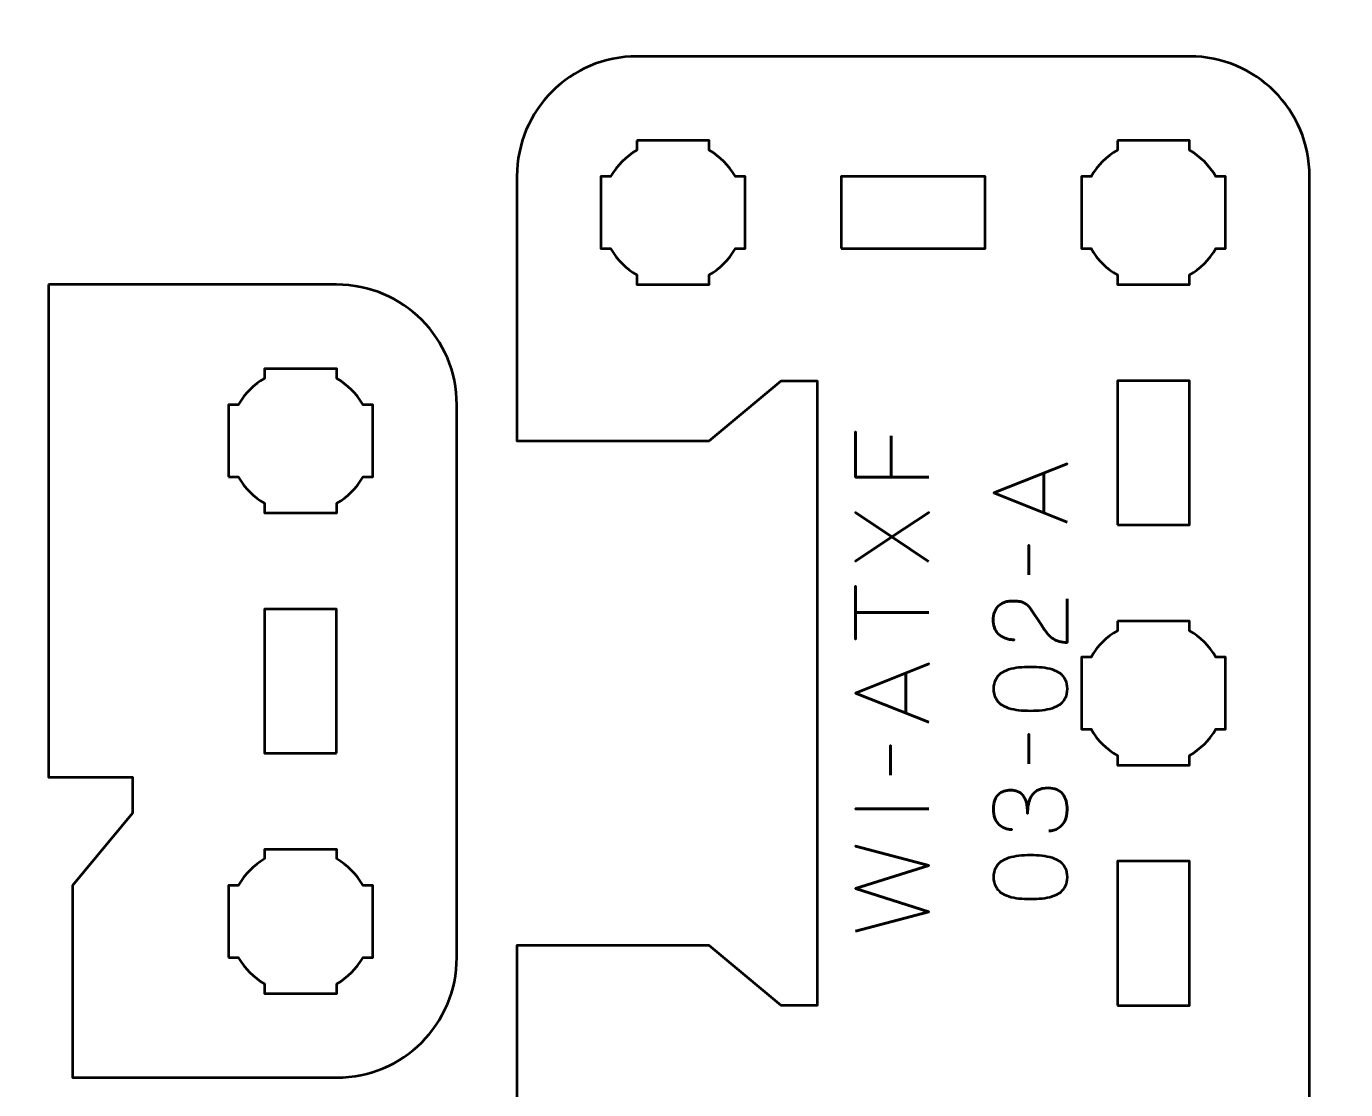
# Model space of a CAD drawing. Header units: centimetres. Extents: x -21 to 0, y -29.7 to 0.
# Drawn here: x -17.32 to -11.82, y -27.27 to -22.85 of the extents above; entities that cross this region are included whole.
import ezdxf

# ---------------------------------------------------------------- set-up
doc = ezdxf.new("R2010")
doc.units = ezdxf.units.CM
doc.header["$MEASUREMENT"] = 0
doc.layers.add('Layer 1', color=7, linetype='Continuous')

msp = doc.modelspace()

# ---------------------------------------------------------------- linework, layer by layer
at = {"layer": 'Layer 1', "color": 22, "lineweight": 53}
msp.add_open_spline([(-21, -29.19991), (-21, -29.19991), (-21, -0.49996), (-21, -0.49996), (-21, -0.49996), (-21, -0.22299), (-20.77691, 0), (-20.49991, 0), (-20.49991, 0), (-20.49991, 0), (-0.5001, 0), (-0.5001, 0), (-0.5001, 0), (-0.22296, 0), (0, -0.22299), (0, -0.49996), (0, -0.49996), (0, -0.49996), (0, -29.19991), (0, -29.19991), (0, -29.19991), (0, -29.47691), (-0.22296, -29.7), (-0.5001, -29.7), (-0.5001, -29.7), (-0.5001, -29.7), (-20.49991, -29.7), (-20.49991, -29.7), (-20.49991, -29.7), (-20.77691, -29.7), (-21, -29.47691), (-21, -29.19991)], degree=3, knots=[0, 0, 0, 0, 0.125, 0.125, 0.125, 0.125, 0.25, 0.25, 0.25, 0.25, 0.375, 0.375, 0.375, 0.375, 0.5, 0.5, 0.5, 0.5, 0.625, 0.625, 0.625, 0.625, 0.75, 0.75, 0.75, 0.75, 0.875, 0.875, 0.875, 0.875, 1, 1, 1, 1], dxfattribs=at)
at = {"layer": 'Layer 1', "color": 114, "lineweight": 53}
for points, knots in [([(-15.27479, -27.77487), (-15.27479, -27.77487), (-15.2748, -26.67493), (-15.2748, -26.67493), (-15.2748, -26.67493), (-15.2748, -26.67493), (-14.4748, -26.67494), (-14.4748, -26.67494), (-14.4748, -26.67494), (-14.4748, -26.67494), (-14.17479, -26.92494), (-14.17479, -26.92494), (-14.17479, -26.92494), (-14.17479, -26.92494), (-14.02479, -26.92494), (-14.02479, -26.92494), (-14.02479, -26.92494), (-14.02479, -26.92494), (-14.02479, -26.67493), (-14.02479, -26.67493), (-14.02479, -26.67493), (-14.02479, -26.67493), (-14.02479, -24.57494), (-14.02479, -24.57494), (-14.02479, -24.57494), (-14.02479, -24.57494), (-14.02479, -24.32494), (-14.02479, -24.32494), (-14.02479, -24.32494), (-14.02479, -24.32494), (-14.17479, -24.32494), (-14.17479, -24.32494), (-14.17479, -24.32494), (-14.17479, -24.32494), (-14.47479, -24.57494), (-14.47479, -24.57494), (-14.47479, -24.57494), (-14.47479, -24.57494), (-15.27479, -24.57494), (-15.27479, -24.57494), (-15.27479, -24.57494), (-15.27479, -24.57494), (-15.27479, -23.47501), (-15.27479, -23.47501), (-15.27479, -23.47501), (-15.27479, -23.19788), (-15.05169, -22.97492), (-14.77469, -22.97492), (-14.77469, -22.97492), (-14.77469, -22.97492), (-12.47477, -22.97492), (-12.47477, -22.97492), (-12.47477, -22.97492), (-12.19776, -22.97492), (-11.97481, -23.19788), (-11.97481, -23.47501), (-11.97481, -23.47501), (-11.97481, -23.47501), (-11.97481, -27.77487), (-11.97481, -27.77487), (-11.97481, -27.77487), (-11.97481, -28.05187), (-12.19776, -28.27496), (-12.47477, -28.27496), (-12.47477, -28.27496), (-12.47477, -28.27496), (-14.77469, -28.27496), (-14.77469, -28.27496), (-14.77469, -28.27496), (-15.05169, -28.27496), (-15.27479, -28.05187), (-15.27479, -27.77487)], [0, 0, 0, 0, 0.0555556, 0.0555556, 0.0555556, 0.0555556, 0.1111111, 0.1111111, 0.1111111, 0.1111111, 0.1666667, 0.1666667, 0.1666667, 0.1666667, 0.2222222, 0.2222222, 0.2222222, 0.2222222, 0.2777778, 0.2777778, 0.2777778, 0.2777778, 0.3333333, 0.3333333, 0.3333333, 0.3333333, 0.3888889, 0.3888889, 0.3888889, 0.3888889, 0.4444444, 0.4444444, 0.4444444, 0.4444444, 0.5, 0.5, 0.5, 0.5, 0.5555556, 0.5555556, 0.5555556, 0.5555556, 0.6111111, 0.6111111, 0.6111111, 0.6111111, 0.6666667, 0.6666667, 0.6666667, 0.6666667, 0.7222222, 0.7222222, 0.7222222, 0.7222222, 0.7777778, 0.7777778, 0.7777778, 0.7777778, 0.8333333, 0.8333333, 0.8333333, 0.8333333, 0.8888889, 0.8888889, 0.8888889, 0.8888889, 0.9444444, 0.9444444, 0.9444444, 0.9444444, 1, 1, 1, 1]), ([(-17.22507, -23.92503), (-17.22507, -23.92503), (-16.02514, -23.92502), (-16.02514, -23.92502), (-16.02514, -23.92502), (-15.74814, -23.92502), (-15.52505, -24.14797), (-15.52505, -24.42498), (-15.52505, -24.42498), (-15.52505, -24.42498), (-15.52505, -26.7249), (-15.52505, -26.7249), (-15.52505, -26.7249), (-15.52505, -27.0019), (-15.74814, -27.225), (-16.02514, -27.225), (-16.02514, -27.225), (-16.02514, -27.225), (-17.12508, -27.22501), (-17.12508, -27.22501), (-17.12508, -27.22501), (-17.12508, -27.22501), (-17.12506, -26.42501), (-17.12506, -26.42501), (-17.12506, -26.42501), (-17.12506, -26.42501), (-16.87506, -26.125), (-16.87506, -26.125), (-16.87506, -26.125), (-16.87506, -26.125), (-16.87506, -25.975), (-16.87506, -25.975), (-16.87506, -25.975), (-16.87506, -25.975), (-17.12508, -25.975), (-17.12508, -25.975), (-17.12508, -25.975), (-17.12508, -25.975), (-17.22507, -25.975), (-17.22507, -25.975), (-17.22507, -25.975), (-17.22507, -25.975), (-17.22507, -23.92503), (-17.22507, -23.92503)], [0, 0, 0, 0, 0.0909091, 0.0909091, 0.0909091, 0.0909091, 0.1818182, 0.1818182, 0.1818182, 0.1818182, 0.2727273, 0.2727273, 0.2727273, 0.2727273, 0.3636364, 0.3636364, 0.3636364, 0.3636364, 0.4545455, 0.4545455, 0.4545455, 0.4545455, 0.5454545, 0.5454545, 0.5454545, 0.5454545, 0.6363636, 0.6363636, 0.6363636, 0.6363636, 0.7272727, 0.7272727, 0.7272727, 0.7272727, 0.8181818, 0.8181818, 0.8181818, 0.8181818, 0.9090909, 0.9090909, 0.9090909, 0.9090909, 1, 1, 1, 1])]:
    msp.add_open_spline(points, degree=3, knots=knots, dxfattribs=at)
at = {"layer": 'Layer 1', "lineweight": 53}
for points, knots in [([(-14.77489, -23.32502), (-14.77489, -23.32502), (-14.63032, -23.32502), (-14.63032, -23.32502), (-14.63032, -23.32502), (-14.63032, -23.32502), (-14.6249, -23.32495), (-14.6249, -23.32495), (-14.6249, -23.32495), (-14.6249, -23.32495), (-14.61947, -23.32502), (-14.61947, -23.32502), (-14.61947, -23.32502), (-14.61947, -23.32502), (-14.47489, -23.32502), (-14.47489, -23.32502), (-14.47489, -23.32502), (-14.47489, -23.32502), (-14.47489, -23.36508), (-14.47489, -23.36508), (-14.47489, -23.36508), (-14.42932, -23.39143), (-14.39134, -23.42944), (-14.365, -23.47501), (-14.365, -23.47501), (-14.365, -23.47501), (-14.32489, -23.47501), (-14.32489, -23.47501), (-14.32489, -23.47501), (-14.32489, -23.47501), (-14.32489, -23.77501), (-14.32489, -23.77501), (-14.32489, -23.77501), (-14.32489, -23.77501), (-14.36509, -23.77501), (-14.36509, -23.77501), (-14.36509, -23.77501), (-14.39143, -23.82051), (-14.42937, -23.85847), (-14.47489, -23.8848), (-14.47489, -23.8848), (-14.47489, -23.8848), (-14.47489, -23.92501), (-14.47489, -23.92501), (-14.47489, -23.92501), (-14.47489, -23.92501), (-14.77489, -23.92501), (-14.77489, -23.92501), (-14.77489, -23.92501), (-14.77489, -23.92501), (-14.77489, -23.88478), (-14.77489, -23.88478), (-14.77489, -23.88478), (-14.8204, -23.85845), (-14.85834, -23.8205), (-14.88469, -23.77501), (-14.88469, -23.77501), (-14.88469, -23.77501), (-14.92488, -23.77501), (-14.92488, -23.77501), (-14.92488, -23.77501), (-14.92488, -23.77501), (-14.92488, -23.62754), (-14.92488, -23.62754), (-14.92488, -23.62754), (-14.92488, -23.62754), (-14.9249, -23.62494), (-14.9249, -23.62494), (-14.9249, -23.62494), (-14.9249, -23.62494), (-14.92488, -23.62234), (-14.92488, -23.62234), (-14.92488, -23.62234), (-14.92488, -23.62234), (-14.92488, -23.47501), (-14.92488, -23.47501), (-14.92488, -23.47501), (-14.92488, -23.47501), (-14.88478, -23.47501), (-14.88478, -23.47501), (-14.88478, -23.47501), (-14.85844, -23.42945), (-14.82045, -23.39145), (-14.77489, -23.3651), (-14.77489, -23.3651), (-14.77489, -23.3651), (-14.77489, -23.32502), (-14.77489, -23.32502)], [0, 0, 0, 0, 0.0454545, 0.0454545, 0.0454545, 0.0454545, 0.0909091, 0.0909091, 0.0909091, 0.0909091, 0.1363636, 0.1363636, 0.1363636, 0.1363636, 0.1818182, 0.1818182, 0.1818182, 0.1818182, 0.2272727, 0.2272727, 0.2272727, 0.2272727, 0.2727273, 0.2727273, 0.2727273, 0.2727273, 0.3181818, 0.3181818, 0.3181818, 0.3181818, 0.3636364, 0.3636364, 0.3636364, 0.3636364, 0.4090909, 0.4090909, 0.4090909, 0.4090909, 0.4545455, 0.4545455, 0.4545455, 0.4545455, 0.5, 0.5, 0.5, 0.5, 0.5454545, 0.5454545, 0.5454545, 0.5454545, 0.5909091, 0.5909091, 0.5909091, 0.5909091, 0.6363636, 0.6363636, 0.6363636, 0.6363636, 0.6818182, 0.6818182, 0.6818182, 0.6818182, 0.7272727, 0.7272727, 0.7272727, 0.7272727, 0.7727273, 0.7727273, 0.7727273, 0.7727273, 0.8181818, 0.8181818, 0.8181818, 0.8181818, 0.8636364, 0.8636364, 0.8636364, 0.8636364, 0.9090909, 0.9090909, 0.9090909, 0.9090909, 0.9545455, 0.9545455, 0.9545455, 0.9545455, 1, 1, 1, 1]), ([(-12.77489, -23.32502), (-12.77489, -23.32502), (-12.63032, -23.32502), (-12.63032, -23.32502), (-12.63032, -23.32502), (-12.63032, -23.32502), (-12.6249, -23.32495), (-12.6249, -23.32495), (-12.6249, -23.32495), (-12.6249, -23.32495), (-12.61947, -23.32502), (-12.61947, -23.32502), (-12.61947, -23.32502), (-12.61947, -23.32502), (-12.47489, -23.32502), (-12.47489, -23.32502), (-12.47489, -23.32502), (-12.47489, -23.32502), (-12.47489, -23.36508), (-12.47489, -23.36508), (-12.47489, -23.36508), (-12.42932, -23.39143), (-12.39134, -23.42944), (-12.365, -23.47501), (-12.365, -23.47501), (-12.365, -23.47501), (-12.32489, -23.47501), (-12.32489, -23.47501), (-12.32489, -23.47501), (-12.32489, -23.47501), (-12.32489, -23.77501), (-12.32489, -23.77501), (-12.32489, -23.77501), (-12.32489, -23.77501), (-12.36509, -23.77501), (-12.36509, -23.77501), (-12.36509, -23.77501), (-12.39143, -23.82051), (-12.42937, -23.85847), (-12.47489, -23.8848), (-12.47489, -23.8848), (-12.47489, -23.8848), (-12.47489, -23.92501), (-12.47489, -23.92501), (-12.47489, -23.92501), (-12.47489, -23.92501), (-12.77489, -23.92501), (-12.77489, -23.92501), (-12.77489, -23.92501), (-12.77489, -23.92501), (-12.77489, -23.88478), (-12.77489, -23.88478), (-12.77489, -23.88478), (-12.8204, -23.85845), (-12.85834, -23.8205), (-12.88469, -23.77501), (-12.88469, -23.77501), (-12.88469, -23.77501), (-12.92488, -23.77501), (-12.92488, -23.77501), (-12.92488, -23.77501), (-12.92488, -23.77501), (-12.92488, -23.62754), (-12.92488, -23.62754), (-12.92488, -23.62754), (-12.92488, -23.62754), (-12.9249, -23.62494), (-12.9249, -23.62494), (-12.9249, -23.62494), (-12.9249, -23.62494), (-12.92488, -23.62234), (-12.92488, -23.62234), (-12.92488, -23.62234), (-12.92488, -23.62234), (-12.92488, -23.47501), (-12.92488, -23.47501), (-12.92488, -23.47501), (-12.92488, -23.47501), (-12.88478, -23.47501), (-12.88478, -23.47501), (-12.88478, -23.47501), (-12.85844, -23.42945), (-12.82045, -23.39145), (-12.77489, -23.3651), (-12.77489, -23.3651), (-12.77489, -23.3651), (-12.77489, -23.32502), (-12.77489, -23.32502)], [0, 0, 0, 0, 0.0454545, 0.0454545, 0.0454545, 0.0454545, 0.0909091, 0.0909091, 0.0909091, 0.0909091, 0.1363636, 0.1363636, 0.1363636, 0.1363636, 0.1818182, 0.1818182, 0.1818182, 0.1818182, 0.2272727, 0.2272727, 0.2272727, 0.2272727, 0.2727273, 0.2727273, 0.2727273, 0.2727273, 0.3181818, 0.3181818, 0.3181818, 0.3181818, 0.3636364, 0.3636364, 0.3636364, 0.3636364, 0.4090909, 0.4090909, 0.4090909, 0.4090909, 0.4545455, 0.4545455, 0.4545455, 0.4545455, 0.5, 0.5, 0.5, 0.5, 0.5454545, 0.5454545, 0.5454545, 0.5454545, 0.5909091, 0.5909091, 0.5909091, 0.5909091, 0.6363636, 0.6363636, 0.6363636, 0.6363636, 0.6818182, 0.6818182, 0.6818182, 0.6818182, 0.7272727, 0.7272727, 0.7272727, 0.7272727, 0.7727273, 0.7727273, 0.7727273, 0.7727273, 0.8181818, 0.8181818, 0.8181818, 0.8181818, 0.8636364, 0.8636364, 0.8636364, 0.8636364, 0.9090909, 0.9090909, 0.9090909, 0.9090909, 0.9545455, 0.9545455, 0.9545455, 0.9545455, 1, 1, 1, 1]), ([(-13.92474, -23.77501), (-13.92474, -23.77501), (-13.92474, -23.47501), (-13.92474, -23.47501), (-13.92474, -23.47501), (-13.92474, -23.47501), (-13.32475, -23.47501), (-13.32475, -23.47501), (-13.32475, -23.47501), (-13.32475, -23.47501), (-13.32475, -23.77501), (-13.32475, -23.77501), (-13.32475, -23.77501), (-13.32475, -23.77501), (-13.92474, -23.77501), (-13.92474, -23.77501)], [0, 0, 0, 0, 0.25, 0.25, 0.25, 0.25, 0.5, 0.5, 0.5, 0.5, 0.75, 0.75, 0.75, 0.75, 1, 1, 1, 1]), ([(-16.47499, -24.72503), (-16.47499, -24.72503), (-16.47499, -24.58046), (-16.47499, -24.58046), (-16.47499, -24.58046), (-16.47499, -24.58046), (-16.47506, -24.57504), (-16.47506, -24.57504), (-16.47506, -24.57504), (-16.47506, -24.57504), (-16.47499, -24.56961), (-16.47499, -24.56961), (-16.47499, -24.56961), (-16.47499, -24.56961), (-16.47499, -24.42503), (-16.47499, -24.42503), (-16.47499, -24.42503), (-16.47499, -24.42503), (-16.43493, -24.42503), (-16.43493, -24.42503), (-16.43493, -24.42503), (-16.40858, -24.37946), (-16.37057, -24.34148), (-16.325, -24.31514), (-16.325, -24.31514), (-16.325, -24.31514), (-16.325, -24.27503), (-16.325, -24.27503), (-16.325, -24.27503), (-16.325, -24.27503), (-16.025, -24.27503), (-16.025, -24.27503), (-16.025, -24.27503), (-16.025, -24.27503), (-16.025, -24.31523), (-16.025, -24.31523), (-16.025, -24.31523), (-15.9795, -24.34157), (-15.94154, -24.37951), (-15.91521, -24.42503), (-15.91521, -24.42503), (-15.91521, -24.42503), (-15.875, -24.42503), (-15.875, -24.42503), (-15.875, -24.42503), (-15.875, -24.42503), (-15.875, -24.72503), (-15.875, -24.72503), (-15.875, -24.72503), (-15.875, -24.72503), (-15.91523, -24.72503), (-15.91523, -24.72503), (-15.91523, -24.72503), (-15.94156, -24.77054), (-15.97951, -24.80848), (-16.025, -24.83483), (-16.025, -24.83483), (-16.025, -24.83483), (-16.025, -24.87502), (-16.025, -24.87502), (-16.025, -24.87502), (-16.025, -24.87502), (-16.17247, -24.87502), (-16.17247, -24.87502), (-16.17247, -24.87502), (-16.17247, -24.87502), (-16.17507, -24.87504), (-16.17507, -24.87504), (-16.17507, -24.87504), (-16.17507, -24.87504), (-16.17767, -24.87502), (-16.17767, -24.87502), (-16.17767, -24.87502), (-16.17767, -24.87502), (-16.325, -24.87502), (-16.325, -24.87502), (-16.325, -24.87502), (-16.325, -24.87502), (-16.325, -24.83492), (-16.325, -24.83492), (-16.325, -24.83492), (-16.37056, -24.80858), (-16.40856, -24.77059), (-16.43491, -24.72503), (-16.43491, -24.72503), (-16.43491, -24.72503), (-16.47499, -24.72503), (-16.47499, -24.72503)], [0, 0, 0, 0, 0.0454545, 0.0454545, 0.0454545, 0.0454545, 0.0909091, 0.0909091, 0.0909091, 0.0909091, 0.1363636, 0.1363636, 0.1363636, 0.1363636, 0.1818182, 0.1818182, 0.1818182, 0.1818182, 0.2272727, 0.2272727, 0.2272727, 0.2272727, 0.2727273, 0.2727273, 0.2727273, 0.2727273, 0.3181818, 0.3181818, 0.3181818, 0.3181818, 0.3636364, 0.3636364, 0.3636364, 0.3636364, 0.4090909, 0.4090909, 0.4090909, 0.4090909, 0.4545455, 0.4545455, 0.4545455, 0.4545455, 0.5, 0.5, 0.5, 0.5, 0.5454545, 0.5454545, 0.5454545, 0.5454545, 0.5909091, 0.5909091, 0.5909091, 0.5909091, 0.6363636, 0.6363636, 0.6363636, 0.6363636, 0.6818182, 0.6818182, 0.6818182, 0.6818182, 0.7272727, 0.7272727, 0.7272727, 0.7272727, 0.7727273, 0.7727273, 0.7727273, 0.7727273, 0.8181818, 0.8181818, 0.8181818, 0.8181818, 0.8636364, 0.8636364, 0.8636364, 0.8636364, 0.9090909, 0.9090909, 0.9090909, 0.9090909, 0.9545455, 0.9545455, 0.9545455, 0.9545455, 1, 1, 1, 1]), ([(-12.77477, -24.92496), (-12.77477, -24.92496), (-12.77477, -24.32496), (-12.77477, -24.32496), (-12.77477, -24.32496), (-12.77477, -24.32496), (-12.47477, -24.32496), (-12.47477, -24.32496), (-12.47477, -24.32496), (-12.47477, -24.32496), (-12.47477, -24.92496), (-12.47477, -24.92496), (-12.47477, -24.92496), (-12.47477, -24.92496), (-12.77477, -24.92496), (-12.77477, -24.92496)], [0, 0, 0, 0, 0.25, 0.25, 0.25, 0.25, 0.5, 0.5, 0.5, 0.5, 0.75, 0.75, 0.75, 0.75, 1, 1, 1, 1]), ([(-16.02514, -25.87495), (-16.02514, -25.87495), (-16.32515, -25.87495), (-16.32515, -25.87495), (-16.32515, -25.87495), (-16.32515, -25.87495), (-16.32515, -25.27496), (-16.32515, -25.27496), (-16.32515, -25.27496), (-16.32515, -25.27496), (-16.02514, -25.27496), (-16.02514, -25.27496), (-16.02514, -25.27496), (-16.02514, -25.27496), (-16.02514, -25.87495), (-16.02514, -25.87495)], [0, 0, 0, 0, 0.25, 0.25, 0.25, 0.25, 0.5, 0.5, 0.5, 0.5, 0.75, 0.75, 0.75, 0.75, 1, 1, 1, 1]), ([(-12.77489, -25.32502), (-12.77489, -25.32502), (-12.63032, -25.32502), (-12.63032, -25.32502), (-12.63032, -25.32502), (-12.63032, -25.32502), (-12.6249, -25.32495), (-12.6249, -25.32495), (-12.6249, -25.32495), (-12.6249, -25.32495), (-12.61947, -25.32502), (-12.61947, -25.32502), (-12.61947, -25.32502), (-12.61947, -25.32502), (-12.47489, -25.32502), (-12.47489, -25.32502), (-12.47489, -25.32502), (-12.47489, -25.32502), (-12.47489, -25.36508), (-12.47489, -25.36508), (-12.47489, -25.36508), (-12.42932, -25.39143), (-12.39134, -25.42944), (-12.365, -25.47501), (-12.365, -25.47501), (-12.365, -25.47501), (-12.32489, -25.47501), (-12.32489, -25.47501), (-12.32489, -25.47501), (-12.32489, -25.47501), (-12.32489, -25.77501), (-12.32489, -25.77501), (-12.32489, -25.77501), (-12.32489, -25.77501), (-12.36509, -25.77501), (-12.36509, -25.77501), (-12.36509, -25.77501), (-12.39143, -25.82051), (-12.42937, -25.85847), (-12.47489, -25.8848), (-12.47489, -25.8848), (-12.47489, -25.8848), (-12.47489, -25.92501), (-12.47489, -25.92501), (-12.47489, -25.92501), (-12.47489, -25.92501), (-12.77489, -25.92501), (-12.77489, -25.92501), (-12.77489, -25.92501), (-12.77489, -25.92501), (-12.77489, -25.88478), (-12.77489, -25.88478), (-12.77489, -25.88478), (-12.8204, -25.85845), (-12.85834, -25.8205), (-12.88469, -25.77501), (-12.88469, -25.77501), (-12.88469, -25.77501), (-12.92488, -25.77501), (-12.92488, -25.77501), (-12.92488, -25.77501), (-12.92488, -25.77501), (-12.92488, -25.62754), (-12.92488, -25.62754), (-12.92488, -25.62754), (-12.92488, -25.62754), (-12.9249, -25.62494), (-12.9249, -25.62494), (-12.9249, -25.62494), (-12.9249, -25.62494), (-12.92488, -25.62234), (-12.92488, -25.62234), (-12.92488, -25.62234), (-12.92488, -25.62234), (-12.92488, -25.47501), (-12.92488, -25.47501), (-12.92488, -25.47501), (-12.92488, -25.47501), (-12.88478, -25.47501), (-12.88478, -25.47501), (-12.88478, -25.47501), (-12.85844, -25.42945), (-12.82045, -25.39145), (-12.77489, -25.3651), (-12.77489, -25.3651), (-12.77489, -25.3651), (-12.77489, -25.32502), (-12.77489, -25.32502)], [0, 0, 0, 0, 0.0454545, 0.0454545, 0.0454545, 0.0454545, 0.0909091, 0.0909091, 0.0909091, 0.0909091, 0.1363636, 0.1363636, 0.1363636, 0.1363636, 0.1818182, 0.1818182, 0.1818182, 0.1818182, 0.2272727, 0.2272727, 0.2272727, 0.2272727, 0.2727273, 0.2727273, 0.2727273, 0.2727273, 0.3181818, 0.3181818, 0.3181818, 0.3181818, 0.3636364, 0.3636364, 0.3636364, 0.3636364, 0.4090909, 0.4090909, 0.4090909, 0.4090909, 0.4545455, 0.4545455, 0.4545455, 0.4545455, 0.5, 0.5, 0.5, 0.5, 0.5454545, 0.5454545, 0.5454545, 0.5454545, 0.5909091, 0.5909091, 0.5909091, 0.5909091, 0.6363636, 0.6363636, 0.6363636, 0.6363636, 0.6818182, 0.6818182, 0.6818182, 0.6818182, 0.7272727, 0.7272727, 0.7272727, 0.7272727, 0.7727273, 0.7727273, 0.7727273, 0.7727273, 0.8181818, 0.8181818, 0.8181818, 0.8181818, 0.8636364, 0.8636364, 0.8636364, 0.8636364, 0.9090909, 0.9090909, 0.9090909, 0.9090909, 0.9545455, 0.9545455, 0.9545455, 0.9545455, 1, 1, 1, 1]), ([(-16.47499, -26.72503), (-16.47499, -26.72503), (-16.47499, -26.58046), (-16.47499, -26.58046), (-16.47499, -26.58046), (-16.47499, -26.58046), (-16.47506, -26.57504), (-16.47506, -26.57504), (-16.47506, -26.57504), (-16.47506, -26.57504), (-16.47499, -26.56961), (-16.47499, -26.56961), (-16.47499, -26.56961), (-16.47499, -26.56961), (-16.47499, -26.42503), (-16.47499, -26.42503), (-16.47499, -26.42503), (-16.47499, -26.42503), (-16.43493, -26.42503), (-16.43493, -26.42503), (-16.43493, -26.42503), (-16.40858, -26.37946), (-16.37057, -26.34148), (-16.325, -26.31514), (-16.325, -26.31514), (-16.325, -26.31514), (-16.325, -26.27503), (-16.325, -26.27503), (-16.325, -26.27503), (-16.325, -26.27503), (-16.025, -26.27503), (-16.025, -26.27503), (-16.025, -26.27503), (-16.025, -26.27503), (-16.025, -26.31523), (-16.025, -26.31523), (-16.025, -26.31523), (-15.9795, -26.34157), (-15.94154, -26.37951), (-15.91521, -26.42503), (-15.91521, -26.42503), (-15.91521, -26.42503), (-15.875, -26.42503), (-15.875, -26.42503), (-15.875, -26.42503), (-15.875, -26.42503), (-15.875, -26.72503), (-15.875, -26.72503), (-15.875, -26.72503), (-15.875, -26.72503), (-15.91523, -26.72503), (-15.91523, -26.72503), (-15.91523, -26.72503), (-15.94156, -26.77054), (-15.97951, -26.80848), (-16.025, -26.83483), (-16.025, -26.83483), (-16.025, -26.83483), (-16.025, -26.87502), (-16.025, -26.87502), (-16.025, -26.87502), (-16.025, -26.87502), (-16.17247, -26.87502), (-16.17247, -26.87502), (-16.17247, -26.87502), (-16.17247, -26.87502), (-16.17507, -26.87504), (-16.17507, -26.87504), (-16.17507, -26.87504), (-16.17507, -26.87504), (-16.17767, -26.87502), (-16.17767, -26.87502), (-16.17767, -26.87502), (-16.17767, -26.87502), (-16.325, -26.87502), (-16.325, -26.87502), (-16.325, -26.87502), (-16.325, -26.87502), (-16.325, -26.83492), (-16.325, -26.83492), (-16.325, -26.83492), (-16.37056, -26.80858), (-16.40856, -26.77059), (-16.43491, -26.72503), (-16.43491, -26.72503), (-16.43491, -26.72503), (-16.47499, -26.72503), (-16.47499, -26.72503)], [0, 0, 0, 0, 0.0454545, 0.0454545, 0.0454545, 0.0454545, 0.0909091, 0.0909091, 0.0909091, 0.0909091, 0.1363636, 0.1363636, 0.1363636, 0.1363636, 0.1818182, 0.1818182, 0.1818182, 0.1818182, 0.2272727, 0.2272727, 0.2272727, 0.2272727, 0.2727273, 0.2727273, 0.2727273, 0.2727273, 0.3181818, 0.3181818, 0.3181818, 0.3181818, 0.3636364, 0.3636364, 0.3636364, 0.3636364, 0.4090909, 0.4090909, 0.4090909, 0.4090909, 0.4545455, 0.4545455, 0.4545455, 0.4545455, 0.5, 0.5, 0.5, 0.5, 0.5454545, 0.5454545, 0.5454545, 0.5454545, 0.5909091, 0.5909091, 0.5909091, 0.5909091, 0.6363636, 0.6363636, 0.6363636, 0.6363636, 0.6818182, 0.6818182, 0.6818182, 0.6818182, 0.7272727, 0.7272727, 0.7272727, 0.7272727, 0.7727273, 0.7727273, 0.7727273, 0.7727273, 0.8181818, 0.8181818, 0.8181818, 0.8181818, 0.8636364, 0.8636364, 0.8636364, 0.8636364, 0.9090909, 0.9090909, 0.9090909, 0.9090909, 0.9545455, 0.9545455, 0.9545455, 0.9545455, 1, 1, 1, 1]), ([(-12.77477, -26.92492), (-12.77477, -26.92492), (-12.77477, -26.32492), (-12.77477, -26.32492), (-12.77477, -26.32492), (-12.77477, -26.32492), (-12.47477, -26.32492), (-12.47477, -26.32492), (-12.47477, -26.32492), (-12.47477, -26.32492), (-12.47477, -26.92492), (-12.47477, -26.92492), (-12.47477, -26.92492), (-12.47477, -26.92492), (-12.77477, -26.92492), (-12.77477, -26.92492)], [0, 0, 0, 0, 0.25, 0.25, 0.25, 0.25, 0.5, 0.5, 0.5, 0.5, 0.75, 0.75, 0.75, 0.75, 1, 1, 1, 1])]:
    msp.add_open_spline(points, degree=3, knots=knots, dxfattribs=at)
at = {"layer": 'Layer 1', "color": 30, "lineweight": 53}
for points, knots in [([(-13.55974, -24.7262), (-13.55974, -24.7262), (-13.86496, -24.7262), (-13.86496, -24.7262), (-13.86496, -24.7262), (-13.86496, -24.7262), (-13.86496, -24.53697), (-13.86496, -24.53697), (-13.86496, -24.53697), (-13.86496, -24.53697), (-13.86496, -24.7262), (-13.86496, -24.7262), (-13.86496, -24.7262), (-13.86496, -24.7262), (-13.55974, -24.7262), (-13.55974, -24.7262)], [0, 0, 0, 0, 0.25, 0.25, 0.25, 0.25, 0.5, 0.5, 0.5, 0.5, 0.75, 0.75, 0.75, 0.75, 1, 1, 1, 1]), ([(-13.7168, -24.55433), (-13.7168, -24.55433), (-13.7168, -24.7262), (-13.7168, -24.7262), (-13.7168, -24.7262), (-13.7168, -24.7262), (-13.7168, -24.55433), (-13.7168, -24.55433)], [0, 0, 0, 0, 0.5, 0.5, 0.5, 0.5, 1, 1, 1, 1]), ([(-12.98443, -24.91289), (-12.98443, -24.91289), (-13.28965, -24.79182), (-13.28965, -24.79182), (-13.28965, -24.79182), (-13.28965, -24.79182), (-12.98443, -24.67032), (-12.98443, -24.67032), (-12.98443, -24.67032), (-12.98443, -24.67032), (-13.28965, -24.79182), (-13.28965, -24.79182), (-13.28965, -24.79182), (-13.28965, -24.79182), (-12.98443, -24.91289), (-12.98443, -24.91289)], [0, 0, 0, 0, 0.25, 0.25, 0.25, 0.25, 0.5, 0.5, 0.5, 0.5, 0.75, 0.75, 0.75, 0.75, 1, 1, 1, 1]), ([(-13.08053, -24.87479), (-13.08053, -24.87479), (-13.08053, -24.70885), (-13.08053, -24.70885), (-13.08053, -24.70885), (-13.08053, -24.70885), (-13.08053, -24.87479), (-13.08053, -24.87479)], [0, 0, 0, 0, 0.5, 0.5, 0.5, 0.5, 1, 1, 1, 1]), ([(-13.56186, -25.07756), (-13.56186, -25.07756), (-13.71341, -24.97511), (-13.71341, -24.97511), (-13.71341, -24.97511), (-13.71341, -24.97511), (-13.86496, -25.07587), (-13.86496, -25.07587), (-13.86496, -25.07587), (-13.86496, -25.07587), (-13.71341, -24.97511), (-13.71341, -24.97511), (-13.71341, -24.97511), (-13.71341, -24.97511), (-13.86496, -24.87309), (-13.86496, -24.87309), (-13.86496, -24.87309), (-13.86496, -24.87309), (-13.71341, -24.97511), (-13.71341, -24.97511), (-13.71341, -24.97511), (-13.71341, -24.97511), (-13.55974, -24.87309), (-13.55974, -24.87309), (-13.55974, -24.87309), (-13.55974, -24.87309), (-13.71341, -24.97511), (-13.71341, -24.97511), (-13.71341, -24.97511), (-13.71341, -24.97511), (-13.56186, -25.07756), (-13.56186, -25.07756)], [0, 0, 0, 0, 0.125, 0.125, 0.125, 0.125, 0.25, 0.25, 0.25, 0.25, 0.375, 0.375, 0.375, 0.375, 0.5, 0.5, 0.5, 0.5, 0.625, 0.625, 0.625, 0.625, 0.75, 0.75, 0.75, 0.75, 0.875, 0.875, 0.875, 0.875, 1, 1, 1, 1]), ([(-13.14403, -25.13302), (-13.14403, -25.13302), (-13.14403, -25.00983), (-13.14403, -25.00983), (-13.14403, -25.00983), (-13.14403, -25.00983), (-13.14403, -25.13302), (-13.14403, -25.13302)], [0, 0, 0, 0, 0.5, 0.5, 0.5, 0.5, 1, 1, 1, 1]), ([(-13.55974, -25.29007), (-13.55974, -25.29007), (-13.86496, -25.29007), (-13.86496, -25.29007), (-13.86496, -25.29007), (-13.86496, -25.29007), (-13.86496, -25.39971), (-13.86496, -25.39971), (-13.86496, -25.39971), (-13.86496, -25.39971), (-13.86496, -25.17958), (-13.86496, -25.17958), (-13.86496, -25.17958), (-13.86496, -25.17958), (-13.86496, -25.29007), (-13.86496, -25.29007), (-13.86496, -25.29007), (-13.86496, -25.29007), (-13.55974, -25.29007), (-13.55974, -25.29007)], [0, 0, 0, 0, 0.2, 0.2, 0.2, 0.2, 0.4, 0.4, 0.4, 0.4, 0.6, 0.6, 0.6, 0.6, 0.8, 0.8, 0.8, 0.8, 1, 1, 1, 1]), ([(-12.98443, -25.23292), (-12.98443, -25.23292), (-12.98443, -25.41453), (-12.98443, -25.41453), (-12.98443, -25.41453), (-12.99671, -25.41418), (-13.00757, -25.41263), (-13.01689, -25.41001), (-13.01689, -25.41001), (-13.0262, -25.40733), (-13.03438, -25.40374), (-13.04144, -25.39929), (-13.04144, -25.39929), (-13.04849, -25.39477), (-13.05477, -25.38962), (-13.06028, -25.38377), (-13.06028, -25.38377), (-13.06585, -25.37791), (-13.07093, -25.37163), (-13.07573, -25.36486), (-13.07573, -25.36486), (-13.08046, -25.35809), (-13.08518, -25.3511), (-13.08984, -25.34383), (-13.08984, -25.34383), (-13.08984, -25.34383), (-13.1381, -25.27144), (-13.1381, -25.27144), (-13.1381, -25.27144), (-13.14332, -25.26404), (-13.14896, -25.25825), (-13.15517, -25.25416), (-13.15517, -25.25416), (-13.16131, -25.25), (-13.1678, -25.2471), (-13.17458, -25.24534), (-13.17458, -25.24534), (-13.18142, -25.24365), (-13.18833, -25.24259), (-13.19546, -25.24224), (-13.19546, -25.24224), (-13.20259, -25.24188), (-13.20971, -25.24174), (-13.21684, -25.24181), (-13.21684, -25.24181), (-13.22269, -25.24181), (-13.22897, -25.24259), (-13.23575, -25.24414), (-13.23575, -25.24414), (-13.24245, -25.24576), (-13.24915, -25.2483), (-13.25578, -25.2519), (-13.25578, -25.2519), (-13.26242, -25.2555), (-13.26848, -25.2603), (-13.27399, -25.26629), (-13.27399, -25.26629), (-13.27942, -25.27229), (-13.28379, -25.2797), (-13.28711, -25.28852), (-13.28711, -25.28852), (-13.29043, -25.29734), (-13.29212, -25.30771), (-13.29219, -25.3197), (-13.29219, -25.3197), (-13.29212, -25.33177), (-13.29043, -25.34242), (-13.28718, -25.3516), (-13.28718, -25.3516), (-13.28394, -25.36077), (-13.27942, -25.3686), (-13.27371, -25.37509), (-13.27371, -25.37509), (-13.26799, -25.38158), (-13.26136, -25.3868), (-13.25395, -25.39089), (-13.25395, -25.39089), (-13.24654, -25.39499), (-13.23864, -25.39795), (-13.23031, -25.39985), (-13.23031, -25.39985), (-13.22199, -25.40176), (-13.21352, -25.40268), (-13.20498, -25.40268), (-13.20498, -25.40268), (-13.21352, -25.40268), (-13.22199, -25.40176), (-13.23031, -25.39985), (-13.23031, -25.39985), (-13.23864, -25.39795), (-13.24654, -25.39499), (-13.25395, -25.39089), (-13.25395, -25.39089), (-13.26136, -25.3868), (-13.26799, -25.38158), (-13.27371, -25.37509), (-13.27371, -25.37509), (-13.27942, -25.3686), (-13.28394, -25.36077), (-13.28718, -25.3516), (-13.28718, -25.3516), (-13.29043, -25.34242), (-13.29212, -25.33177), (-13.29219, -25.3197), (-13.29219, -25.3197), (-13.29212, -25.30771), (-13.29043, -25.29734), (-13.28711, -25.28852), (-13.28711, -25.28852), (-13.28379, -25.2797), (-13.27942, -25.27229), (-13.27399, -25.26629), (-13.27399, -25.26629), (-13.26848, -25.2603), (-13.26242, -25.2555), (-13.25578, -25.2519), (-13.25578, -25.2519), (-13.24915, -25.2483), (-13.24245, -25.24576), (-13.23575, -25.24414), (-13.23575, -25.24414), (-13.22897, -25.24259), (-13.22269, -25.24181), (-13.21684, -25.24181), (-13.21684, -25.24181), (-13.20971, -25.24174), (-13.20259, -25.24188), (-13.19546, -25.24224), (-13.19546, -25.24224), (-13.18833, -25.24259), (-13.18142, -25.24365), (-13.17458, -25.24534), (-13.17458, -25.24534), (-13.1678, -25.2471), (-13.16131, -25.25), (-13.15517, -25.25416), (-13.15517, -25.25416), (-13.14896, -25.25825), (-13.14332, -25.26404), (-13.1381, -25.27144), (-13.1381, -25.27144), (-13.1381, -25.27144), (-13.08984, -25.34383), (-13.08984, -25.34383), (-13.08984, -25.34383), (-13.08518, -25.3511), (-13.08046, -25.35809), (-13.07573, -25.36486), (-13.07573, -25.36486), (-13.07093, -25.37163), (-13.06585, -25.37791), (-13.06028, -25.38377), (-13.06028, -25.38377), (-13.05477, -25.38962), (-13.04849, -25.39477), (-13.04144, -25.39929), (-13.04144, -25.39929), (-13.03438, -25.40374), (-13.0262, -25.40733), (-13.01689, -25.41001), (-13.01689, -25.41001), (-13.00757, -25.41263), (-12.99671, -25.41418), (-12.98443, -25.41453), (-12.98443, -25.41453), (-12.98443, -25.41453), (-12.98443, -25.23292), (-12.98443, -25.23292)], [0, 0, 0, 0, 0.0238095, 0.0238095, 0.0238095, 0.0238095, 0.047619, 0.047619, 0.047619, 0.047619, 0.0714286, 0.0714286, 0.0714286, 0.0714286, 0.0952381, 0.0952381, 0.0952381, 0.0952381, 0.1190476, 0.1190476, 0.1190476, 0.1190476, 0.1428571, 0.1428571, 0.1428571, 0.1428571, 0.1666667, 0.1666667, 0.1666667, 0.1666667, 0.1904762, 0.1904762, 0.1904762, 0.1904762, 0.2142857, 0.2142857, 0.2142857, 0.2142857, 0.2380952, 0.2380952, 0.2380952, 0.2380952, 0.2619048, 0.2619048, 0.2619048, 0.2619048, 0.2857143, 0.2857143, 0.2857143, 0.2857143, 0.3095238, 0.3095238, 0.3095238, 0.3095238, 0.3333333, 0.3333333, 0.3333333, 0.3333333, 0.3571429, 0.3571429, 0.3571429, 0.3571429, 0.3809524, 0.3809524, 0.3809524, 0.3809524, 0.4047619, 0.4047619, 0.4047619, 0.4047619, 0.4285714, 0.4285714, 0.4285714, 0.4285714, 0.452381, 0.452381, 0.452381, 0.452381, 0.4761905, 0.4761905, 0.4761905, 0.4761905, 0.5, 0.5, 0.5, 0.5, 0.5238095, 0.5238095, 0.5238095, 0.5238095, 0.547619, 0.547619, 0.547619, 0.547619, 0.5714286, 0.5714286, 0.5714286, 0.5714286, 0.5952381, 0.5952381, 0.5952381, 0.5952381, 0.6190476, 0.6190476, 0.6190476, 0.6190476, 0.6428571, 0.6428571, 0.6428571, 0.6428571, 0.6666667, 0.6666667, 0.6666667, 0.6666667, 0.6904762, 0.6904762, 0.6904762, 0.6904762, 0.7142857, 0.7142857, 0.7142857, 0.7142857, 0.7380952, 0.7380952, 0.7380952, 0.7380952, 0.7619048, 0.7619048, 0.7619048, 0.7619048, 0.7857143, 0.7857143, 0.7857143, 0.7857143, 0.8095238, 0.8095238, 0.8095238, 0.8095238, 0.8333333, 0.8333333, 0.8333333, 0.8333333, 0.8571429, 0.8571429, 0.8571429, 0.8571429, 0.8809524, 0.8809524, 0.8809524, 0.8809524, 0.9047619, 0.9047619, 0.9047619, 0.9047619, 0.9285714, 0.9285714, 0.9285714, 0.9285714, 0.952381, 0.952381, 0.952381, 0.952381, 0.9761905, 0.9761905, 0.9761905, 0.9761905, 1, 1, 1, 1]), ([(-13.55974, -25.74557), (-13.55974, -25.74557), (-13.86496, -25.6245), (-13.86496, -25.6245), (-13.86496, -25.6245), (-13.86496, -25.6245), (-13.55974, -25.503), (-13.55974, -25.503), (-13.55974, -25.503), (-13.55974, -25.503), (-13.86496, -25.6245), (-13.86496, -25.6245), (-13.86496, -25.6245), (-13.86496, -25.6245), (-13.55974, -25.74557), (-13.55974, -25.74557)], [0, 0, 0, 0, 0.25, 0.25, 0.25, 0.25, 0.5, 0.5, 0.5, 0.5, 0.75, 0.75, 0.75, 0.75, 1, 1, 1, 1]), ([(-12.98443, -25.60714), (-12.9845, -25.59233), (-12.98711, -25.57956), (-12.99219, -25.5689), (-12.99219, -25.5689), (-12.99727, -25.55832), (-13.00454, -25.5495), (-13.01378, -25.54245), (-13.01378, -25.54245), (-13.02309, -25.53546), (-13.0341, -25.52996), (-13.0468, -25.52587), (-13.0468, -25.52587), (-13.0595, -25.52184), (-13.0734, -25.51895), (-13.08864, -25.51733), (-13.08864, -25.51733), (-13.10388, -25.51563), (-13.1199, -25.51479), (-13.13683, -25.51486), (-13.13683, -25.51486), (-13.15369, -25.51479), (-13.16971, -25.51563), (-13.18488, -25.51733), (-13.18488, -25.51733), (-13.20005, -25.51895), (-13.21402, -25.52184), (-13.22672, -25.52587), (-13.22672, -25.52587), (-13.23935, -25.52996), (-13.25035, -25.53546), (-13.25974, -25.54245), (-13.25974, -25.54245), (-13.26905, -25.5495), (-13.27632, -25.55832), (-13.2814, -25.5689), (-13.2814, -25.5689), (-13.28655, -25.57956), (-13.28916, -25.59233), (-13.28923, -25.60714), (-13.28923, -25.60714), (-13.28916, -25.62196), (-13.28655, -25.63473), (-13.2814, -25.64539), (-13.2814, -25.64539), (-13.27632, -25.65597), (-13.26905, -25.66479), (-13.25974, -25.67184), (-13.25974, -25.67184), (-13.25035, -25.67883), (-13.23935, -25.68433), (-13.22672, -25.68842), (-13.22672, -25.68842), (-13.21402, -25.69245), (-13.20005, -25.69534), (-13.18488, -25.69696), (-13.18488, -25.69696), (-13.16971, -25.69865), (-13.15369, -25.6995), (-13.13683, -25.69943), (-13.13683, -25.69943), (-13.1199, -25.6995), (-13.10388, -25.69865), (-13.08864, -25.69696), (-13.08864, -25.69696), (-13.0734, -25.69534), (-13.0595, -25.69245), (-13.0468, -25.68842), (-13.0468, -25.68842), (-13.0341, -25.68433), (-13.02309, -25.67883), (-13.01378, -25.67184), (-13.01378, -25.67184), (-13.00454, -25.66479), (-12.99727, -25.65597), (-12.99219, -25.64539), (-12.99219, -25.64539), (-12.98711, -25.63473), (-12.9845, -25.62196), (-12.98443, -25.60714)], [0, 0, 0, 0, 0.05, 0.05, 0.05, 0.05, 0.1, 0.1, 0.1, 0.1, 0.15, 0.15, 0.15, 0.15, 0.2, 0.2, 0.2, 0.2, 0.25, 0.25, 0.25, 0.25, 0.3, 0.3, 0.3, 0.3, 0.35, 0.35, 0.35, 0.35, 0.4, 0.4, 0.4, 0.4, 0.45, 0.45, 0.45, 0.45, 0.5, 0.5, 0.5, 0.5, 0.55, 0.55, 0.55, 0.55, 0.6, 0.6, 0.6, 0.6, 0.65, 0.65, 0.65, 0.65, 0.7, 0.7, 0.7, 0.7, 0.75, 0.75, 0.75, 0.75, 0.8, 0.8, 0.8, 0.8, 0.85, 0.85, 0.85, 0.85, 0.9, 0.9, 0.9, 0.9, 0.95, 0.95, 0.95, 0.95, 1, 1, 1, 1]), ([(-12.98443, -25.60714), (-12.9845, -25.59233), (-12.98711, -25.57956), (-12.99219, -25.5689), (-12.99219, -25.5689), (-12.99727, -25.55832), (-13.00454, -25.5495), (-13.01378, -25.54245), (-13.01378, -25.54245), (-13.02309, -25.53546), (-13.0341, -25.52996), (-13.0468, -25.52587), (-13.0468, -25.52587), (-13.0595, -25.52184), (-13.0734, -25.51895), (-13.08864, -25.51733), (-13.08864, -25.51733), (-13.10388, -25.51563), (-13.1199, -25.51479), (-13.13683, -25.51486), (-13.13683, -25.51486), (-13.15369, -25.51479), (-13.16971, -25.51563), (-13.18488, -25.51733), (-13.18488, -25.51733), (-13.20005, -25.51895), (-13.21402, -25.52184), (-13.22672, -25.52587), (-13.22672, -25.52587), (-13.23935, -25.52996), (-13.25035, -25.53546), (-13.25974, -25.54245), (-13.25974, -25.54245), (-13.26905, -25.5495), (-13.27632, -25.55832), (-13.2814, -25.5689), (-13.2814, -25.5689), (-13.28655, -25.57956), (-13.28916, -25.59233), (-13.28923, -25.60714), (-13.28923, -25.60714), (-13.28916, -25.62196), (-13.28655, -25.63473), (-13.2814, -25.64539), (-13.2814, -25.64539), (-13.27632, -25.65597), (-13.26905, -25.66479), (-13.25974, -25.67184), (-13.25974, -25.67184), (-13.25035, -25.67883), (-13.23935, -25.68433), (-13.22672, -25.68842), (-13.22672, -25.68842), (-13.21402, -25.69245), (-13.20005, -25.69534), (-13.18488, -25.69696), (-13.18488, -25.69696), (-13.16971, -25.69865), (-13.15369, -25.6995), (-13.13683, -25.69943), (-13.13683, -25.69943), (-13.1199, -25.6995), (-13.10388, -25.69865), (-13.08864, -25.69696), (-13.08864, -25.69696), (-13.0734, -25.69534), (-13.0595, -25.69245), (-13.0468, -25.68842), (-13.0468, -25.68842), (-13.0341, -25.68433), (-13.02309, -25.67883), (-13.01378, -25.67184), (-13.01378, -25.67184), (-13.00454, -25.66479), (-12.99727, -25.65597), (-12.99219, -25.64539), (-12.99219, -25.64539), (-12.98711, -25.63473), (-12.9845, -25.62196), (-12.98443, -25.60714)], [0, 0, 0, 0, 0.05, 0.05, 0.05, 0.05, 0.1, 0.1, 0.1, 0.1, 0.15, 0.15, 0.15, 0.15, 0.2, 0.2, 0.2, 0.2, 0.25, 0.25, 0.25, 0.25, 0.3, 0.3, 0.3, 0.3, 0.35, 0.35, 0.35, 0.35, 0.4, 0.4, 0.4, 0.4, 0.45, 0.45, 0.45, 0.45, 0.5, 0.5, 0.5, 0.5, 0.55, 0.55, 0.55, 0.55, 0.6, 0.6, 0.6, 0.6, 0.65, 0.65, 0.65, 0.65, 0.7, 0.7, 0.7, 0.7, 0.75, 0.75, 0.75, 0.75, 0.8, 0.8, 0.8, 0.8, 0.85, 0.85, 0.85, 0.85, 0.9, 0.9, 0.9, 0.9, 0.95, 0.95, 0.95, 0.95, 1, 1, 1, 1]), ([(-13.65584, -25.70747), (-13.65584, -25.70747), (-13.65584, -25.54153), (-13.65584, -25.54153), (-13.65584, -25.54153), (-13.65584, -25.54153), (-13.65584, -25.70747), (-13.65584, -25.70747)], [0, 0, 0, 0, 0.5, 0.5, 0.5, 0.5, 1, 1, 1, 1]), ([(-13.14403, -25.91956), (-13.14403, -25.91956), (-13.14403, -25.79637), (-13.14403, -25.79637), (-13.14403, -25.79637), (-13.14403, -25.79637), (-13.14403, -25.91956), (-13.14403, -25.91956)], [0, 0, 0, 0, 0.5, 0.5, 0.5, 0.5, 1, 1, 1, 1]), ([(-13.71934, -25.9657), (-13.71934, -25.9657), (-13.71934, -25.84251), (-13.71934, -25.84251), (-13.71934, -25.84251), (-13.71934, -25.84251), (-13.71934, -25.9657), (-13.71934, -25.9657)], [0, 0, 0, 0, 0.5, 0.5, 0.5, 0.5, 1, 1, 1, 1]), ([(-13.06105, -26.19811), (-13.04581, -26.19804), (-13.03255, -26.19451), (-13.02105, -26.18753), (-13.02105, -26.18753), (-13.00962, -26.18054), (-13.00066, -26.17059), (-12.99424, -26.15761), (-12.99424, -26.15761), (-12.98782, -26.14463), (-12.98457, -26.12904), (-12.98443, -26.1109), (-12.98443, -26.1109), (-12.98443, -26.09729), (-12.98584, -26.08494), (-12.9888, -26.07372), (-12.9888, -26.07372), (-12.99177, -26.06257), (-12.99635, -26.05298), (-13.00263, -26.04486), (-13.00263, -26.04486), (-13.00891, -26.03675), (-13.01703, -26.03054), (-13.0269, -26.0261), (-13.0269, -26.0261), (-13.03685, -26.02172), (-13.04878, -26.01954), (-13.06275, -26.01947), (-13.06275, -26.01947), (-13.08137, -26.01939), (-13.09711, -26.0232), (-13.10988, -26.03075), (-13.10988, -26.03075), (-13.12265, -26.0383), (-13.13224, -26.05002), (-13.1388, -26.06575), (-13.1388, -26.06575), (-13.14537, -26.08148), (-13.14868, -26.10166), (-13.14868, -26.12614), (-13.14868, -26.12614), (-13.14861, -26.10787), (-13.1503, -26.09256), (-13.15376, -26.08007), (-13.15376, -26.08007), (-13.15722, -26.06765), (-13.16209, -26.05771), (-13.16844, -26.05023), (-13.16844, -26.05023), (-13.17472, -26.04275), (-13.1822, -26.03732), (-13.1908, -26.03407), (-13.1908, -26.03407), (-13.19934, -26.03075), (-13.20872, -26.02913), (-13.21895, -26.0292), (-13.21895, -26.0292), (-13.22919, -26.02913), (-13.23864, -26.03054), (-13.24739, -26.03336), (-13.24739, -26.03336), (-13.25614, -26.03612), (-13.26383, -26.04063), (-13.27039, -26.04677), (-13.27039, -26.04677), (-13.27695, -26.05291), (-13.2821, -26.06102), (-13.28577, -26.07097), (-13.28577, -26.07097), (-13.28944, -26.08099), (-13.29127, -26.0932), (-13.29134, -26.10752), (-13.29134, -26.10752), (-13.29127, -26.12177), (-13.28916, -26.13426), (-13.28506, -26.14484), (-13.28506, -26.14484), (-13.28097, -26.1555), (-13.2754, -26.16424), (-13.26827, -26.1713), (-13.26827, -26.1713), (-13.26115, -26.17828), (-13.25303, -26.18351), (-13.24386, -26.18696), (-13.24386, -26.18696), (-13.23469, -26.19049), (-13.22495, -26.19218), (-13.21472, -26.19218), (-13.21472, -26.19218), (-13.22495, -26.19218), (-13.23469, -26.19049), (-13.24386, -26.18696), (-13.24386, -26.18696), (-13.25303, -26.18351), (-13.26115, -26.17828), (-13.26827, -26.1713), (-13.26827, -26.1713), (-13.2754, -26.16424), (-13.28097, -26.1555), (-13.28506, -26.14484), (-13.28506, -26.14484), (-13.28916, -26.13426), (-13.29127, -26.12177), (-13.29134, -26.10752), (-13.29134, -26.10752), (-13.29127, -26.0932), (-13.28944, -26.08099), (-13.28577, -26.07097), (-13.28577, -26.07097), (-13.2821, -26.06102), (-13.27695, -26.05291), (-13.27039, -26.04677), (-13.27039, -26.04677), (-13.26383, -26.04063), (-13.25614, -26.03612), (-13.24739, -26.03336), (-13.24739, -26.03336), (-13.23864, -26.03054), (-13.22919, -26.02913), (-13.21895, -26.0292), (-13.21895, -26.0292), (-13.20872, -26.02913), (-13.19934, -26.03075), (-13.1908, -26.03407), (-13.1908, -26.03407), (-13.1822, -26.03732), (-13.17472, -26.04275), (-13.16844, -26.05023), (-13.16844, -26.05023), (-13.16209, -26.05771), (-13.15722, -26.06765), (-13.15376, -26.08007), (-13.15376, -26.08007), (-13.1503, -26.09256), (-13.14861, -26.10787), (-13.14868, -26.12614), (-13.14868, -26.12614), (-13.14868, -26.10166), (-13.14537, -26.08148), (-13.1388, -26.06575), (-13.1388, -26.06575), (-13.13224, -26.05002), (-13.12265, -26.0383), (-13.10988, -26.03075), (-13.10988, -26.03075), (-13.09711, -26.0232), (-13.08137, -26.01939), (-13.06275, -26.01947), (-13.06275, -26.01947), (-13.04878, -26.01954), (-13.03685, -26.02172), (-13.0269, -26.0261), (-13.0269, -26.0261), (-13.01703, -26.03054), (-13.00891, -26.03675), (-13.00263, -26.04486), (-13.00263, -26.04486), (-12.99635, -26.05298), (-12.99177, -26.06257), (-12.9888, -26.07372), (-12.9888, -26.07372), (-12.98584, -26.08494), (-12.98443, -26.09729), (-12.98443, -26.1109), (-12.98443, -26.1109), (-12.98457, -26.12904), (-12.98782, -26.14463), (-12.99424, -26.15761), (-12.99424, -26.15761), (-13.00066, -26.17059), (-13.00962, -26.18054), (-13.02105, -26.18753), (-13.02105, -26.18753), (-13.03255, -26.19451), (-13.04581, -26.19804), (-13.06105, -26.19811)], [0, 0, 0, 0, 0.0227273, 0.0227273, 0.0227273, 0.0227273, 0.0454545, 0.0454545, 0.0454545, 0.0454545, 0.0681818, 0.0681818, 0.0681818, 0.0681818, 0.0909091, 0.0909091, 0.0909091, 0.0909091, 0.1136364, 0.1136364, 0.1136364, 0.1136364, 0.1363636, 0.1363636, 0.1363636, 0.1363636, 0.1590909, 0.1590909, 0.1590909, 0.1590909, 0.1818182, 0.1818182, 0.1818182, 0.1818182, 0.2045455, 0.2045455, 0.2045455, 0.2045455, 0.2272727, 0.2272727, 0.2272727, 0.2272727, 0.25, 0.25, 0.25, 0.25, 0.2727273, 0.2727273, 0.2727273, 0.2727273, 0.2954545, 0.2954545, 0.2954545, 0.2954545, 0.3181818, 0.3181818, 0.3181818, 0.3181818, 0.3409091, 0.3409091, 0.3409091, 0.3409091, 0.3636364, 0.3636364, 0.3636364, 0.3636364, 0.3863636, 0.3863636, 0.3863636, 0.3863636, 0.4090909, 0.4090909, 0.4090909, 0.4090909, 0.4318182, 0.4318182, 0.4318182, 0.4318182, 0.4545455, 0.4545455, 0.4545455, 0.4545455, 0.4772727, 0.4772727, 0.4772727, 0.4772727, 0.5, 0.5, 0.5, 0.5, 0.5227273, 0.5227273, 0.5227273, 0.5227273, 0.5454545, 0.5454545, 0.5454545, 0.5454545, 0.5681818, 0.5681818, 0.5681818, 0.5681818, 0.5909091, 0.5909091, 0.5909091, 0.5909091, 0.6136364, 0.6136364, 0.6136364, 0.6136364, 0.6363636, 0.6363636, 0.6363636, 0.6363636, 0.6590909, 0.6590909, 0.6590909, 0.6590909, 0.6818182, 0.6818182, 0.6818182, 0.6818182, 0.7045455, 0.7045455, 0.7045455, 0.7045455, 0.7272727, 0.7272727, 0.7272727, 0.7272727, 0.75, 0.75, 0.75, 0.75, 0.7727273, 0.7727273, 0.7727273, 0.7727273, 0.7954545, 0.7954545, 0.7954545, 0.7954545, 0.8181818, 0.8181818, 0.8181818, 0.8181818, 0.8409091, 0.8409091, 0.8409091, 0.8409091, 0.8636364, 0.8636364, 0.8636364, 0.8636364, 0.8863636, 0.8863636, 0.8863636, 0.8863636, 0.9090909, 0.9090909, 0.9090909, 0.9090909, 0.9318182, 0.9318182, 0.9318182, 0.9318182, 0.9545455, 0.9545455, 0.9545455, 0.9545455, 0.9772727, 0.9772727, 0.9772727, 0.9772727, 1, 1, 1, 1]), ([(-13.55974, -26.10667), (-13.55974, -26.10667), (-13.86496, -26.10667), (-13.86496, -26.10667), (-13.86496, -26.10667), (-13.86496, -26.10667), (-13.55974, -26.10667), (-13.55974, -26.10667)], [0, 0, 0, 0, 0.5, 0.5, 0.5, 0.5, 1, 1, 1, 1]), ([(-13.86496, -26.61594), (-13.86496, -26.61594), (-13.55974, -26.53551), (-13.55974, -26.53551), (-13.55974, -26.53551), (-13.55974, -26.53551), (-13.86496, -26.43857), (-13.86496, -26.43857), (-13.86496, -26.43857), (-13.86496, -26.43857), (-13.55974, -26.34162), (-13.55974, -26.34162), (-13.55974, -26.34162), (-13.55974, -26.34162), (-13.86496, -26.26119), (-13.86496, -26.26119), (-13.86496, -26.26119), (-13.86496, -26.26119), (-13.55974, -26.34162), (-13.55974, -26.34162), (-13.55974, -26.34162), (-13.55974, -26.34162), (-13.86496, -26.43857), (-13.86496, -26.43857), (-13.86496, -26.43857), (-13.86496, -26.43857), (-13.55974, -26.53551), (-13.55974, -26.53551), (-13.55974, -26.53551), (-13.55974, -26.53551), (-13.86496, -26.61594), (-13.86496, -26.61594)], [0, 0, 0, 0, 0.125, 0.125, 0.125, 0.125, 0.25, 0.25, 0.25, 0.25, 0.375, 0.375, 0.375, 0.375, 0.5, 0.5, 0.5, 0.5, 0.625, 0.625, 0.625, 0.625, 0.75, 0.75, 0.75, 0.75, 0.875, 0.875, 0.875, 0.875, 1, 1, 1, 1]), ([(-12.98443, -26.39072), (-12.9845, -26.37591), (-12.98711, -26.36314), (-12.99219, -26.35248), (-12.99219, -26.35248), (-12.99727, -26.3419), (-13.00454, -26.33308), (-13.01378, -26.32603), (-13.01378, -26.32603), (-13.02309, -26.31904), (-13.0341, -26.31354), (-13.0468, -26.30945), (-13.0468, -26.30945), (-13.0595, -26.30542), (-13.0734, -26.30253), (-13.08864, -26.30091), (-13.08864, -26.30091), (-13.10388, -26.29921), (-13.1199, -26.29837), (-13.13683, -26.29844), (-13.13683, -26.29844), (-13.15369, -26.29837), (-13.16971, -26.29921), (-13.18488, -26.30091), (-13.18488, -26.30091), (-13.20005, -26.30253), (-13.21402, -26.30542), (-13.22672, -26.30945), (-13.22672, -26.30945), (-13.23935, -26.31354), (-13.25035, -26.31904), (-13.25974, -26.32603), (-13.25974, -26.32603), (-13.26905, -26.33308), (-13.27632, -26.3419), (-13.2814, -26.35248), (-13.2814, -26.35248), (-13.28655, -26.36314), (-13.28916, -26.37591), (-13.28923, -26.39072), (-13.28923, -26.39072), (-13.28916, -26.40554), (-13.28655, -26.41831), (-13.2814, -26.42897), (-13.2814, -26.42897), (-13.27632, -26.43955), (-13.26905, -26.44837), (-13.25974, -26.45542), (-13.25974, -26.45542), (-13.25035, -26.46241), (-13.23935, -26.46791), (-13.22672, -26.472), (-13.22672, -26.472), (-13.21402, -26.47603), (-13.20005, -26.47892), (-13.18488, -26.48054), (-13.18488, -26.48054), (-13.16971, -26.48223), (-13.15369, -26.48308), (-13.13683, -26.48301), (-13.13683, -26.48301), (-13.1199, -26.48308), (-13.10388, -26.48223), (-13.08864, -26.48054), (-13.08864, -26.48054), (-13.0734, -26.47892), (-13.0595, -26.47603), (-13.0468, -26.472), (-13.0468, -26.472), (-13.0341, -26.46791), (-13.02309, -26.46241), (-13.01378, -26.45542), (-13.01378, -26.45542), (-13.00454, -26.44837), (-12.99727, -26.43955), (-12.99219, -26.42897), (-12.99219, -26.42897), (-12.98711, -26.41831), (-12.9845, -26.40554), (-12.98443, -26.39072)], [0, 0, 0, 0, 0.05, 0.05, 0.05, 0.05, 0.1, 0.1, 0.1, 0.1, 0.15, 0.15, 0.15, 0.15, 0.2, 0.2, 0.2, 0.2, 0.25, 0.25, 0.25, 0.25, 0.3, 0.3, 0.3, 0.3, 0.35, 0.35, 0.35, 0.35, 0.4, 0.4, 0.4, 0.4, 0.45, 0.45, 0.45, 0.45, 0.5, 0.5, 0.5, 0.5, 0.55, 0.55, 0.55, 0.55, 0.6, 0.6, 0.6, 0.6, 0.65, 0.65, 0.65, 0.65, 0.7, 0.7, 0.7, 0.7, 0.75, 0.75, 0.75, 0.75, 0.8, 0.8, 0.8, 0.8, 0.85, 0.85, 0.85, 0.85, 0.9, 0.9, 0.9, 0.9, 0.95, 0.95, 0.95, 0.95, 1, 1, 1, 1]), ([(-12.98443, -26.39072), (-12.9845, -26.37591), (-12.98711, -26.36314), (-12.99219, -26.35248), (-12.99219, -26.35248), (-12.99727, -26.3419), (-13.00454, -26.33308), (-13.01378, -26.32603), (-13.01378, -26.32603), (-13.02309, -26.31904), (-13.0341, -26.31354), (-13.0468, -26.30945), (-13.0468, -26.30945), (-13.0595, -26.30542), (-13.0734, -26.30253), (-13.08864, -26.30091), (-13.08864, -26.30091), (-13.10388, -26.29921), (-13.1199, -26.29837), (-13.13683, -26.29844), (-13.13683, -26.29844), (-13.15369, -26.29837), (-13.16971, -26.29921), (-13.18488, -26.30091), (-13.18488, -26.30091), (-13.20005, -26.30253), (-13.21402, -26.30542), (-13.22672, -26.30945), (-13.22672, -26.30945), (-13.23935, -26.31354), (-13.25035, -26.31904), (-13.25974, -26.32603), (-13.25974, -26.32603), (-13.26905, -26.33308), (-13.27632, -26.3419), (-13.2814, -26.35248), (-13.2814, -26.35248), (-13.28655, -26.36314), (-13.28916, -26.37591), (-13.28923, -26.39072), (-13.28923, -26.39072), (-13.28916, -26.40554), (-13.28655, -26.41831), (-13.2814, -26.42897), (-13.2814, -26.42897), (-13.27632, -26.43955), (-13.26905, -26.44837), (-13.25974, -26.45542), (-13.25974, -26.45542), (-13.25035, -26.46241), (-13.23935, -26.46791), (-13.22672, -26.472), (-13.22672, -26.472), (-13.21402, -26.47603), (-13.20005, -26.47892), (-13.18488, -26.48054), (-13.18488, -26.48054), (-13.16971, -26.48223), (-13.15369, -26.48308), (-13.13683, -26.48301), (-13.13683, -26.48301), (-13.1199, -26.48308), (-13.10388, -26.48223), (-13.08864, -26.48054), (-13.08864, -26.48054), (-13.0734, -26.47892), (-13.0595, -26.47603), (-13.0468, -26.472), (-13.0468, -26.472), (-13.0341, -26.46791), (-13.02309, -26.46241), (-13.01378, -26.45542), (-13.01378, -26.45542), (-13.00454, -26.44837), (-12.99727, -26.43955), (-12.99219, -26.42897), (-12.99219, -26.42897), (-12.98711, -26.41831), (-12.9845, -26.40554), (-12.98443, -26.39072)], [0, 0, 0, 0, 0.05, 0.05, 0.05, 0.05, 0.1, 0.1, 0.1, 0.1, 0.15, 0.15, 0.15, 0.15, 0.2, 0.2, 0.2, 0.2, 0.25, 0.25, 0.25, 0.25, 0.3, 0.3, 0.3, 0.3, 0.35, 0.35, 0.35, 0.35, 0.4, 0.4, 0.4, 0.4, 0.45, 0.45, 0.45, 0.45, 0.5, 0.5, 0.5, 0.5, 0.55, 0.55, 0.55, 0.55, 0.6, 0.6, 0.6, 0.6, 0.65, 0.65, 0.65, 0.65, 0.7, 0.7, 0.7, 0.7, 0.75, 0.75, 0.75, 0.75, 0.8, 0.8, 0.8, 0.8, 0.85, 0.85, 0.85, 0.85, 0.9, 0.9, 0.9, 0.9, 0.95, 0.95, 0.95, 0.95, 1, 1, 1, 1])]:
    msp.add_open_spline(points, degree=3, knots=knots, dxfattribs=at)

doc.saveas('drawing.dxf')
